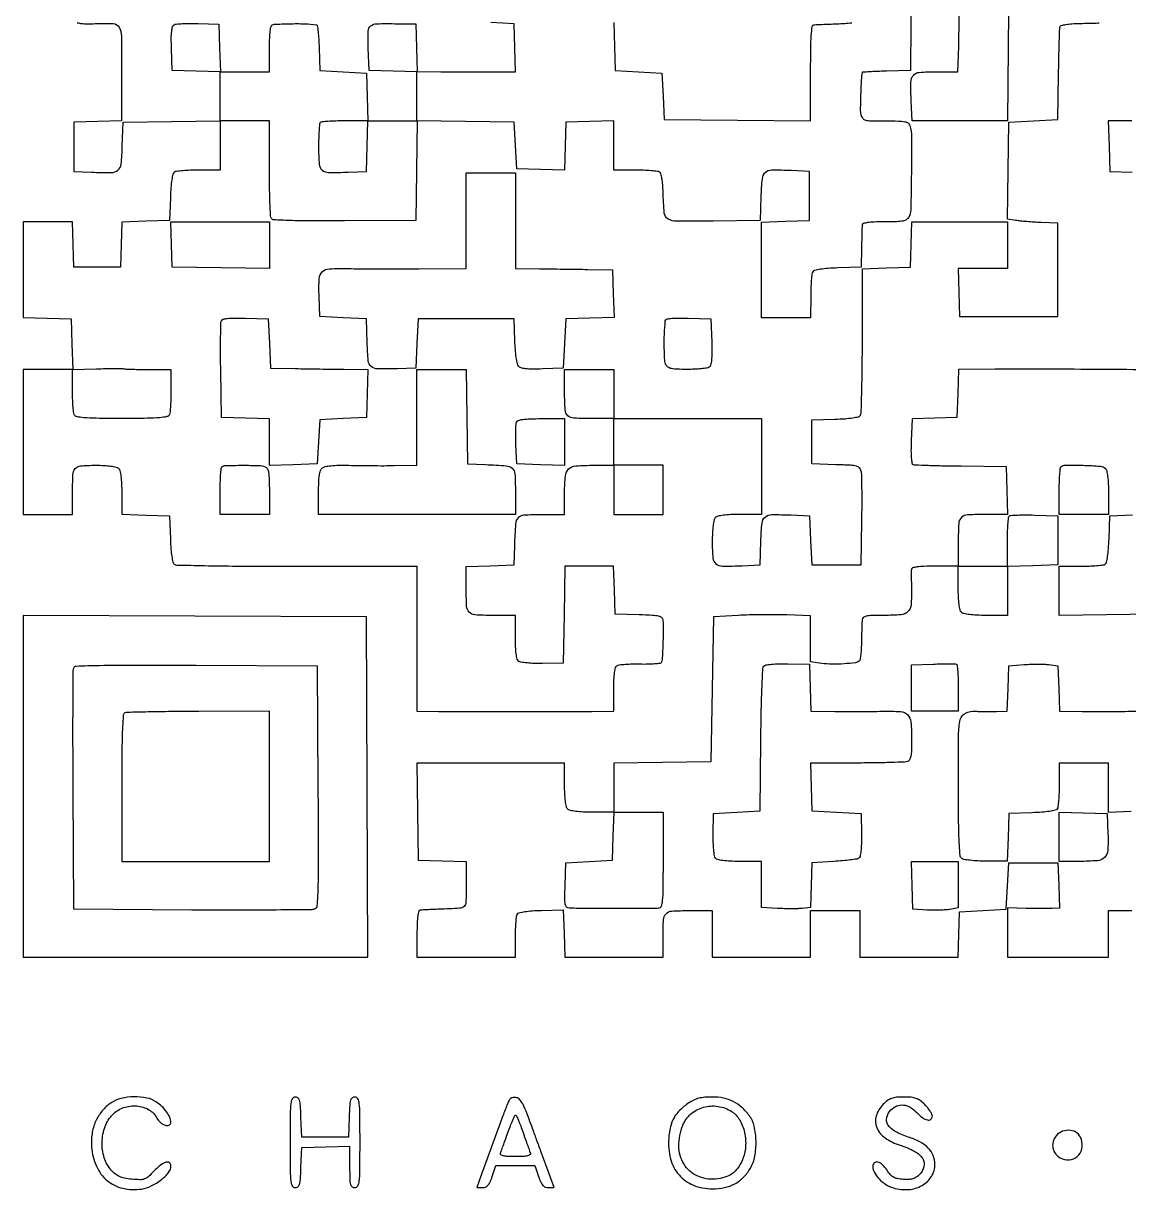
# Model space of a CAD drawing. Extents: x 156 to 936, y 100 to 969.
# Drawn here: x 156 to 582.8, y 100.2 to 550.7 of the extents above; entities that cross this region are included whole.
import ezdxf

# ---------------------------------------------------------------- set-up
doc = ezdxf.new("R2010")
doc.units = 0

msp = doc.modelspace()

# ---------------------------------------------------------------- linework, layer by layer
for points in [[(536.5, 569.5), (536.234427, 541.25), (535.968853, 513), (517.563431, 513), (499.158008, 513), (498.829004, 520.578234, -0.01367), (498.710091, 527.987024, -0.173235), (499.662791, 530.562092, -0.201558), (501.968797, 531.749726, -0.019453), (508.399156, 532), (516.86276, 532), (517.18138, 541.75, 0.005984), (517.284947, 546.75285, 0.001947), (517.320684, 554.14375, 0.001941)], [(498.736243, 559.066851, -0.00349), (498.700404, 550.471635), (498.5, 532.5), (489.25, 532.212474, 0.002136), (485.700057, 532.086949, 0.003531), (482.703995, 531.946995, 0.000517), (480.059418, 531.801994, 0.33881), (479.955089, 531.712474, 0.037196), (479.55453, 528.739935, 0.006773), (479.298545, 523.184219, 0.00527), (479.175206, 517.568287, 0.06442), (479.426039, 515.43866, 0.10275), (480.09849, 514.049016, 0.167722), (481.180405, 513.335564, 0.058182), (483.28138, 513.051492, 0.00454), (488.951664, 513, -0.005863), (493.926712, 512.941662, -0.040285), (496.358303, 512.687917, -0.098745), (497.669636, 512.162092, -0.185501), (498.328746, 511.25, -0.063685), (498.922698, 506.767121, -0.003716), (498.882594, 492.949099, -0.002337), (498.667623, 478.626445, -0.118478), (497.963779, 475.93232, -0.125332), (497.033546, 474.915101, -0.095283), (495.631359, 474.337612, -0.043471), (493.239566, 474.064249, -0.006728), (488.464816, 474, 0.008033), (484.489387, 473.93613, 0.02818), (481.939559, 473.709945, 0.042871), (480.360383, 473.339343, 0.301088), (479.893773, 472.75, 0.013096), (479.845531, 471.927537, 0.000959), (479.776516, 469.664062, 0.001337), (479.706589, 466.96373, 0.001012), (479.643773, 464), (479.5, 456.5), (470.532999, 456.207902, 0.009786), (466.707636, 456.008289, 0.020298), (463.737125, 455.673305, 0.020215), (461.552989, 455.24575, 0.195149), (460.798312, 454.707902, 0.112618), (460.495093, 453.855762, 0.008743), (460.251635, 451.431384, 0.011595), (460.077158, 448.498009, 0.008591), (460.015313, 445.25), (460, 437), (450.525, 437), (441.05, 437), (441.05, 455.462805), (441.05, 473.92561), (450.275, 474.212805), (459.5, 474.5), (459.5, 484), (459.5, 493.5), (452.520917, 493.800912, 0.012739), (444.942653, 493.934395, 0.177046), (442.421808, 492.990355, 0.194277), (441.223546, 490.678762, 0.015844), (440.787398, 483.740334), (440.5, 474.5), (422.34731, 474.294218, -0.003729), (408.141541, 474.239135, -0.131142), (404.966161, 475.098754, -0.24393), (403.501182, 477.398934, -0.016178), (403.046305, 485.4782, 0.013875), (402.898142, 488.344874, 0.023562), (402.595188, 490.726943, 0.023466), (402.189668, 492.535794, 0.186361), (401.689782, 493.212887, 0.113098), (400.847717, 493.511803, 0.008572), (398.426061, 493.751654, 0.011463), (395.496713, 493.923668, 0.008468), (392.25, 493.984687), (384, 494), (384, 503.537526), (384, 513.075052), (374.75, 512.787526), (365.5, 512.5), (365.211984, 503.212977), (364.923969, 493.925954), (355.711984, 494.212977), (346.5, 494.5), (346, 503.5), (345.5, 512.5), (326.75, 512.772065), (308, 513.044131), (308, 522.58067), (308, 532.117209), (317.25, 531.994633, 0.001628), (321.497702, 531.952181, 0.000915), (326.657898, 531.926856, 0.000913), (331.86914, 531.920326, 0.001491), (336.287526, 531.936029), (346.075052, 532), (345.787526, 541.25), (345.5, 550.5), (336.5, 551)], [(176.850904, 550.940848, 0.040067), (178.447764, 550.618041, 0.029973), (180.710273, 550.483391, 0.012372), (183.779196, 550.560827, -0.024071), (190.711596, 550.573564, -0.264636), (192.97508, 549.142759, -0.119238), (193.843002, 545.776328, -0.003741), (193.95, 531.477742), (193.95, 513.07439), (184.725, 512.787195), (175.5, 512.5), (175.5, 503), (175.5, 493.5), (182.400991, 493.179488, 0.013191), (189.980726, 493.027641, 0.17684), (192.545599, 493.98257, 0.194254), (193.768522, 496.328176, 0.016445), (194.212602, 503.259666), (194.5, 512.5), (213.25, 512.772065), (232, 513.044131), (232, 503.522065), (232, 494), (223.75, 493.984687, 0.008591), (220.501991, 493.922842, 0.011595), (217.568616, 493.748365, 0.008743), (215.144238, 493.504907, 0.112618), (214.292098, 493.201688, 0.195149), (213.75425, 492.447011, 0.020215), (213.326695, 490.262875, 0.020298), (212.991711, 487.292364, 0.009786), (212.792098, 483.467001), (212.5, 474.5), (203.288393, 474.212982), (194.076786, 473.925964), (193.788393, 465.212982), (193.5, 456.5), (184.5, 456.5), (175.5, 456.5), (175.211067, 465.25), (174.922134, 474), (165.461067, 474), (156, 474), (156, 455.537526), (156, 437.075052), (165.25, 436.787526), (174.5, 436.5), (174.786212, 426.75), (175.072424, 417), (165.536212, 417), (156, 417), (156, 389), (156, 361), (165.5, 361), (175, 361), (175, 368.918213, -0.01065), (175.157481, 376.310519, -0.159949), (176.052708, 378.690254, -0.206765), (178.102218, 379.772902, -0.019554), (183.906989, 380, -0.012415), (187.136184, 379.91981, -0.021121), (189.825282, 379.672007, -0.021703), (191.888147, 379.301898, -0.142062), (192.8, 378.8, -0.144682), (193.310039, 377.861987, -0.021131), (193.677383, 375.701269, -0.02038), (193.921656, 372.847487, -0.011159), (194, 369.337526), (194, 361.075052), (203.25, 360.787526), (212.5, 360.5), (212.792098, 351.532999, 0.009815), (212.991728, 347.711606, 0.020219), (213.327056, 344.736971, 0.020082), (213.754924, 342.545857, 0.193391), (214.292098, 341.785523, 0.138594), (215.323489, 341.468482, 0.000725), (226.013929, 341.240319, 0.003136), (238.229465, 341.073964, 0.001975), (252.5, 341.025494, -0.000069), (267.344423, 341.03164, -0.000083), (281.348438, 341.033187, -0.000071), (293.160234, 341.03086, -0.000536), (298.75, 341.02297), (308, 341), (308, 313), (308, 285), (316.5, 284.943878, 0.000943), (321.106511, 284.922148, 0.000232), (328.671875, 284.904241, 0.000238), (337.336719, 284.891877, 0.000238), (346, 284.887755, 0.000238), (354.663281, 284.891877, 0.000238), (363.328125, 284.904241, 0.000232), (370.893489, 284.922148, 0.000943), (375.5, 284.943878), (384, 285), (384, 293.440983, -0.009546), (384.072246, 297.224767, -0.024009), (384.309585, 299.971591, -0.028909), (384.681678, 301.885693, -0.194244), (385.243369, 302.65041, -0.112077), (386.101484, 302.944673, -0.009978), (388.390791, 303.144742, -0.012622), (391.162509, 303.261145, -0.009512), (394.211992, 303.25415, 0.010549), (397.210874, 303.253488, 0.015829), (399.824363, 303.390904, 0.010694), (401.949667, 303.616118, 0.226314), (402.469706, 303.950983, 0.126692), (402.808352, 305.039819, 0.002815), (403.051372, 310.57693, 0.007111), (403.182733, 316.047354, 0.015821), (403.091694, 320.212474, 0.225748), (402.602208, 321.11372, 0.104954), (401.357933, 321.669458, 0.039499), (398.898046, 321.995946, 0.005481), (393.75, 322.212474), (384.5, 322.5), (384.212474, 331.75), (383.924948, 341), (374.484539, 341), (365.044131, 341), (364.772065, 322.25), (364.5, 303.5), (356.5, 303.411165, -0.01128), (353.344818, 303.447307, -0.015008), (350.482813, 303.630801, -0.012255), (348.134062, 303.910552, -0.128833), (347.25, 304.283609, -0.169847), (346.69252, 305.136833, -0.027309), (346.315988, 307.119654, -0.023247), (346.074601, 309.900953, -0.010022), (346, 313.622445), (346, 322), (337.106989, 322, -0.014732), (330.350994, 322.199102, -0.19511), (328.143776, 323.249844, -0.175559), (327.171283, 325.592092, -0.011491), (327, 333.044262), (327, 340.924948), (336.25, 341.212474), (345.5, 341.5), (345.75303, 349, -0.008402), (346.176069, 357.365335, -0.161469), (347.147153, 359.744619, -0.203902), (349.278201, 360.802642, -0.014636), (356.019052, 361), (365, 361), (365, 369.464816, -0.022302), (365.290042, 375.964128, -0.186391), (366.567014, 378.5562, -0.169875), (369.319431, 379.745815, -0.017857), (376.434259, 380), (384, 380), (384, 370.5), (384, 361), (393.5, 361), (403, 361), (403, 370.5), (403, 380), (393.5, 380), (384, 380), (384, 389), (384, 398), (412.5, 398), (441, 398), (441, 379.5), (441, 361), (432.7, 361, 0.011084), (429.171507, 360.92177, 0.020332), (426.306878, 360.677711, 0.021091), (424.139671, 360.310542, 0.144849), (423.2, 359.8, 0.144765), (422.689713, 358.86117, 0.021112), (422.322455, 356.697258, 0.020356), (422.078287, 353.838136, 0.011122), (422, 350.319052, 0.019851), (422.245842, 344.129415, 0.208391), (423.41302, 341.942745, 0.16774), (425.947407, 341.054179, 0.01198), (433.520917, 341.199088), (440.5, 341.5), (440.787398, 350.740334, -0.015844), (441.223546, 357.678762, -0.194277), (442.421808, 359.990355, -0.177046), (444.942653, 360.934395, -0.012739), (452.520917, 360.800912), (459.5, 360.5), (460, 351), (460.5, 341.5), (470, 341.5), (479.5, 341.5), (479.785177, 358.5, 0.003173), (479.854759, 365.173302, 0.004399), (479.826535, 371.156202, 0.002775), (479.730766, 376.178779, 0.054259), (479.525511, 377.712602, 0.131445), (478.849311, 378.942088, 0.140013), (477.664342, 379.633766, 0.049913), (475.361511, 379.982732, 0.004889), (469.740334, 380.212602), (460.5, 380.5), (460.5, 389), (460.5, 397.5), (469.467001, 397.792098, 0.009786), (473.292364, 397.991711, 0.020298), (476.262875, 398.326695, 0.020215), (478.447011, 398.75425, 0.195149), (479.201688, 399.292098, 0.134359), (479.512821, 400.301357, 0.001212), (479.748365, 408.285718, 0.004042), (479.923364, 417.503067, 0.002587), (479.984687, 428.212474), (480, 455.924948), (489.25, 456.212474), (498.5, 456.5), (498.788933, 465.25), (499.077866, 474), (517.538933, 474), (536, 474), (536, 465), (536, 456), (526.462474, 456), (516.924948, 456), (517.212474, 446.75), (517.5, 437.5), (536.5, 437.5), (555.5, 437.5), (555.5, 455.5), (555.5, 473.5), (549, 473.745913, -0.005767), (546.271479, 473.880673, -0.005186), (543.448259, 474.082182, -0.005203), (540.91973, 474.315548, -0.016288), (539.228116, 474.545332), (535.956233, 475.098837), (536.228116, 493.799418), (536.5, 512.5), (546, 513), (555.5, 513.5), (555.74476, 530.98428, -0.001731), (555.863056, 537.758699, -0.002649), (556.017065, 543.63092, -0.000915), (556.186081, 548.697146, -0.071757), (556.328052, 549.48428, -0.262), (556.776707, 549.891154, -0.016375), (558.598924, 550.244199, -0.020782), (560.908204, 550.515788, -0.013642), (563.583293, 550.644909, 0.000756), (566.396354, 550.708097, 0.000824), (569.129155, 550.778121, 0.000771), (571.468599, 550.845535, 0.004081)], [(384, 551), (384.5, 532.5), (393.5, 532), (402.5, 531.5), (403, 522.5), (403.5, 513.5), (431.75, 513.234427), (460, 512.968853), (460, 531.484427, -0.003039), (460.055905, 540.680929, -0.013709), (460.268438, 546.04859, -0.014628), (460.600426, 549.487291, -0.351792), (461.25, 550.115594, -0.011344), (462.075925, 550.173111, -0.000803), (464.384798, 550.277627, -0.001133), (467.13887, 550.391615, -0.000854), (470.166335, 550.50487, 0.007614), (473.181771, 550.658521, 0.010317), (475.899011, 550.894893, 0.007555)], [(592.163156, 416.867776, 0.00008), (571.977106, 417.005164, 0.00133), (551.561096, 417.086546, 0.001358), (531.287526, 417.058364), (517.075052, 417), (516.787526, 407.75), (516.5, 398.5), (507.8224, 398.212123), (499.144799, 397.924246), (498.8224, 389.332244, 0.009107), (498.751469, 385.655995, 0.020859), (498.864013, 382.887885, 0.020316), (499.11096, 380.889887, 0.266794), (499.565056, 380.334102, 0.081709), (500.39179, 380.165435, 0.001173), (505.438766, 379.984409, 0.003205), (511.306113, 379.825379, 0.002104), (518.065056, 379.713981), (535.5, 379.5), (535.787526, 370.25), (536.075052, 361), (528.119313, 361, 0.011676), (520.578687, 360.823888, 0.180709), (518.23551, 359.821417, 0.191194), (517.190859, 357.550484, 0.01333), (517, 350.393011), (517, 341), (508, 341, 0.007411), (503.748184, 340.936973, 0.026685), (501.046677, 340.712223, 0.039961), (499.371808, 340.344295, 0.305759), (498.890032, 339.75, 0.021386), (498.854352, 338.957349, 0.002081), (498.858084, 337.037004, 0.002635), (498.884137, 334.746891, 0.002082), (498.935698, 332.269587, -0.024858), (498.783962, 326.135349, -0.182142), (497.568505, 323.518124, -0.173507), (494.893929, 322.284701, -0.022131), (488.464816, 322, 0.005763), (483.678699, 321.944835, 0.044524), (481.455376, 321.694687, 0.123786), (480.344373, 321.161642, 0.204543), (479.877143, 320.25, 0.008838), (479.822244, 319.203559, 0.001261), (479.753027, 317.055868, 0.001434), (479.684826, 314.514369, 0.001223), (479.627143, 311.833805, -0.009236), (479.529377, 309.230824, -0.013198), (479.339132, 306.92745, -0.009086), (479.09755, 305.035051, -0.161355), (478.825222, 304.49236, -0.166175), (477.298973, 303.743, -0.014251), (472.905703, 303.308565, -0.019914), (468.203714, 303.166316, -0.034832), (464.32161, 303.47448), (460, 304.122546), (460, 312.992653), (460, 321.86276), (450.75, 322.18138, 0.007), (446.521873, 322.267784, 0.004027), (441.426563, 322.25953, 0.004022), (436.307538, 322.168824, 0.006705), (432, 322), (422.5, 321.5), (422, 293.5), (421.5, 265.5), (402.75, 265.227935), (384, 264.955869), (384, 255.477935), (384, 246), (375.7, 246, -0.011084), (372.171507, 246.07823, -0.020332), (369.306878, 246.322289, -0.021091), (367.139671, 246.689458, -0.144849), (366.2, 247.2, -0.144849), (365.689458, 248.139671, -0.021091), (365.322289, 250.306878, -0.020332), (365.07823, 253.171507, -0.011084), (365, 256.7), (365, 265), (336.477935, 265), (307.955869, 265), (308.227935, 246.25), (308.5, 227.5), (317.75, 227.212474), (327, 226.924948), (327, 217.962474, -0.007435), (326.899244, 211.186902, -0.204846), (326.167663, 209.60776, -0.170214), (324.477312, 208.901729, -0.004805), (316.5, 208.511733, 0.00136), (314.110966, 208.411432, 0.001703), (311.895312, 208.304809, 0.001368), (310.036514, 208.203912, 0.013266), (309.25, 208.13809, 0.300613), (308.65637, 207.644076, 0.039207), (308.288558, 205.95426, 0.026528), (308.063365, 203.244119, 0.007465), (308, 199), (308, 190), (327, 190), (346, 190), (346.015313, 197.75, -0.008935), (346.075936, 200.804423, -0.011961), (346.24662, 203.570143, -0.009215), (346.485033, 205.854575, -0.111465), (346.781237, 206.680274, -0.195967), (347.504956, 207.194025, -0.019784), (349.621926, 207.60277, -0.020505), (352.456314, 207.916293, -0.010619), (356.015924, 208.087018), (364.5, 208.313487), (364.787526, 199.156743), (365.075052, 190), (384.037526, 190), (403, 190), (403, 197.418213, -0.01257), (403.178205, 204.50542, -0.179949), (404.159562, 206.785965, -0.190034), (406.370658, 207.807402, -0.014293), (413.106989, 208), (422, 208), (422, 199), (422, 190), (441, 190), (460, 190), (460, 199), (460, 208), (469.5, 208), (479, 208), (479, 199), (479, 190), (497.961067, 190), (516.922134, 190), (517.211067, 198.75), (517.5, 207.5), (526.5, 208), (535.5, 208.5), (536, 217.5), (536.5, 226.5), (546, 226.5), (555.5, 226.5), (555.788933, 217.75), (556.077866, 209), (553.288933, 208.844005, -0.011673), (551.759812, 208.794244, -0.002714), (549.189562, 208.784587, -0.002799), (546.230203, 208.806102, -0.00274), (543.25, 208.860787), (536, 209.033563), (536, 199.516782), (536, 190), (555.5, 190), (575, 190), (575, 199), (575, 208), (584, 208)], [(593.062839, 398.878666, 0.000116), (592.908016, 416.114117, 0.196518)], [(592.5, 322.5), (574.25, 322.251671), (556, 322.003343), (556, 331.501671), (556, 341), (564.25, 341.015313, 0.008591), (567.498009, 341.077158, 0.011595), (570.431384, 341.251635, 0.008743), (572.855762, 341.495093, 0.112618), (573.707902, 341.798312, 0.195149), (574.24575, 342.552989, 0.020215), (574.673305, 344.737125, 0.020298), (575.008289, 347.707636, 0.009786), (575.207902, 351.532999), (575.5, 360.5), (584.25, 360.788933)], [(583.75, 246.211067), (575, 245.922134), (575, 255.461067), (575, 265), (565.5, 265), (556, 265), (555.984687, 256.75, -0.008591), (555.922842, 253.501991, -0.011595), (555.748365, 250.568616, -0.008743), (555.504907, 248.144238, -0.112618), (555.201688, 247.292098, -0.195149), (554.447011, 246.75425, -0.020215), (552.262875, 246.326695, -0.020298), (549.292364, 245.991711, -0.009786), (545.467001, 245.792098), (536.5, 245.5), (536.213055, 236.293865), (535.926109, 227.08773), (527.740991, 227.105717, -0.01149), (524.516553, 227.186914, -0.015377), (521.599829, 227.417544, -0.012524), (519.211511, 227.741226, -0.134037), (518.328904, 228.141997, -0.203711), (517.693221, 229.374592, -0.00709), (517.362729, 234.871762, -0.008766), (517.134691, 242.91734, -0.002236), (517.052121, 255.958658, -0.002509), (517.115253, 275.947928, -0.054291), (517.79866, 281.779865, -0.232048), (519.771254, 284.213452, -0.12062), (523.699036, 284.983256, 0.005923), (525.457357, 284.922221, 0.003212), (527.620468, 284.886683, 0.003199), (529.822526, 284.878746, 0.005053), (531.711067, 284.903108), (535.922134, 285), (536.211067, 293.75), (536.5, 302.5), (542.5, 303, -0.0113), (545.053739, 303.154797, -0.009486), (547.765625, 303.20625, -0.009602), (550.245247, 303.158625, -0.025878), (552, 303), (555.5, 302.5), (555.788933, 293.75), (556.077866, 285), (564.788933, 284.877856, 0.005162), (573.119107, 284.847057, 0.003579), (582.536042, 284.976865, 0.000556), (592.107371, 285.18798, 0.185032)]]:
    msp.add_lwpolyline(points, format="xyb")
for points in [[(231.787526, 541.190543), (232.075052, 532), (241.537526, 532), (251, 532), (251.015313, 540.25, -0.008238), (251.074795, 543.494301, -0.011215), (251.242219, 546.416148, -0.008252), (251.47536, 548.83288, -0.113999), (251.766257, 549.656036, -0.242865), (252.869299, 550.298747, -0.006318), (258.747106, 550.524801, -0.01391), (264.659677, 550.51289, -0.029642), (269.211067, 550.106281, -0.333064), (269.504425, 549.809389, -0.005989), (269.798132, 547.460907, -0.01229), (270.049067, 544.612186, -0.007568), (270.211067, 541.25), (270.5, 532.5), (279.5, 532), (288.5, 531.5), (288.787526, 522.25), (289.075052, 513), (298.559119, 513), (308.043186, 513), (307.771593, 493.75), (307.5, 474.5), (280, 474.359051, -0.002265), (267.070776, 474.351343, -0.007868), (258.714137, 474.515722, -0.004826), (252.753427, 474.784463, -0.24048), (251.765313, 475.359051, -0.131763), (251.469425, 476.282514, -0.00235), (251.241942, 481.525784, -0.005703), (251.07436, 487.673302, -0.003752), (251.015313, 494.75), (251, 513), (241.5, 513), (232, 513), (232, 522.462474), (232, 531.924948), (222.75, 532.212474), (213.5, 532.5), (213.206902, 540.914347, -0.008604), (213.137133, 544.875618, -0.026538), (213.278081, 547.549716, -0.037283), (213.601747, 549.325824, -0.192951), (214.183063, 550.113139, -0.114809), (215.062597, 550.409454, -0.009945), (217.436479, 550.591293, -0.012679), (220.310397, 550.681005, -0.009506), (223.476161, 550.639335), (231.5, 550.381086)], [(307.788029, 541.181566), (308.076058, 531.923942), (298.788029, 532.211971), (289.5, 532.5), (289.212154, 541.17549, -0.014509), (289.185103, 547.690531, -0.216612), (290.154072, 549.688816, -0.170145), (292.411435, 550.527191, -0.008326), (300.5, 550.542508), (307.5, 550.43919)], [(270.666667, 512.333333, 0.174651), (270.400823, 511.768035, 0.005892), (270.195833, 509.273305, 0.010497), (270.048334, 506.278272, 0.007054), (270, 502.852385, 0.017196), (270.227681, 496.234048, 0.203824), (271.36783, 493.994587, 0.17452), (273.862632, 493.07774, 0.011994), (281.5, 493.210375), (288.5, 493.5), (288.786212, 503.25), (289.072424, 513), (280.202879, 513, 0.00701), (276.755805, 512.951668, 0.010439), (273.742929, 512.804167, 0.005832), (271.232528, 512.599218, 0.174818)], [(346, 474.5), (346, 456), (355.25, 455.893608, -0.000291), (359.478046, 455.842519, -0.000167), (364.573437, 455.776284, -0.000167), (369.69257, 455.70632, -0.000279), (374, 455.643608), (383.5, 455.5), (383.787023, 446.288016), (384.074046, 437.076031), (374.787023, 436.788016), (365.5, 436.5), (365, 427), (364.5, 417.5), (356.42263, 417.189531, -0.009144), (352.524943, 417.111062, -0.028854), (349.916587, 417.256894, -0.04328), (348.170752, 417.610883, -0.148966), (347.216306, 418.239367, -0.124816), (346.758844, 419.200144, -0.013006), (346.332715, 421.682318, -0.015501), (345.988609, 424.714301, -0.011818), (345.793676, 428.049836), (345.5, 436.5), (327, 436.5), (308.5, 436.5), (308, 427), (307.5, 417.5), (300.5, 417.280469, -0.01107), (292.771598, 417.209268, -0.174935), (290.347478, 418.119753, -0.196443), (289.204885, 420.329588, -0.01454), (288.787398, 427.259666), (288.5, 436.5), (279.5, 437), (270.5, 437.5), (270.206229, 445.344796, -0.020896), (270.235747, 452.122142, -0.194263), (271.431674, 454.730576, -0.179666), (274.155544, 455.887427, -0.017424), (281.448425, 455.969406, 0.003867), (286.13977, 455.894943, 0.001196), (293.202037, 455.854364, 0.001196), (301.099038, 455.846776, 0.001315), (308.75, 455.877856), (327, 456), (327, 474.5), (327, 493), (336.5, 493), (346, 493)], [(251, 427), (251.5, 417.5), (261, 417.329024, 0.000734), (265.310027, 417.257785, 0.000438), (270.437586, 417.185059, 0.000439), (275.54497, 417.121578, 0.000761), (279.787526, 417.079024), (289.075052, 417), (288.787526, 407.75), (288.5, 398.5), (279.5, 398), (270.5, 397.5), (270, 389), (269.5, 380.5), (260.25, 380.212474), (251, 379.924948), (251, 388.924948), (251, 397.924948), (241.75, 398.212474), (232.5, 398.5), (232.226045, 416.466382, -0.002738), (232.157838, 423.447139, -0.004101), (232.181672, 429.543708, -0.001757), (232.263004, 434.747927, -0.087035), (232.459691, 435.755553, -0.230713), (233.132554, 436.383519, -0.046636), (234.779627, 436.724608, -0.028631), (237.436466, 436.867546, -0.007369), (241.733647, 436.789171), (250.5, 436.5)], [(421.791346, 427.58457, -0.007874), (421.863419, 423.325344, -0.025891), (421.721257, 420.518036, -0.03736), (421.391596, 418.675579, -0.190691), (420.791346, 417.849883, -0.106036), (419.920296, 417.527909, -0.011245), (417.759981, 417.266784, -0.01348), (415.142518, 417.081049, -0.01044), (412.285184, 417.015313, -0.009279), (408.470311, 417.078019, -0.043705), (406.298006, 417.345134, -0.083734), (404.968111, 417.871358, -0.134798), (404.134755, 418.75, -0.110222), (403.644876, 420.510381, -0.009213), (403.485762, 425.268023, -0.012854), (403.543104, 430.626928, -0.014292), (403.879043, 435.788933, -0.297794), (404.366635, 436.401316, -0.051858), (405.882261, 436.733684, -0.029391), (408.451304, 436.871231, -0.006933), (412.75, 436.788933), (421.5, 436.5)], [(204.581787, 417), (213, 417), (213, 409.081787, -0.006883), (212.956705, 405.936708, -0.008746), (212.826033, 403.036198, -0.007109), (212.640185, 400.618819, -0.068975), (212.40777, 399.620249, -0.250827), (211.434103, 398.778475, -0.034443), (208.69114, 398.356891, -0.018268), (203.859217, 398.129078, -0.002645), (194, 398.076923, -0.002645), (184.140783, 398.129078, -0.018268), (179.30886, 398.356891, -0.034443), (176.565897, 398.778475, -0.250827), (175.59223, 399.620249, -0.068872), (175.359842, 400.61778, -0.007149), (175.173967, 403.025175, -0.008776), (175.043297, 405.913559, -0.006915), (175, 409.044262), (175, 416.924948), (184.25, 417.245847, -0.003295), (187.890207, 417.348119, -0.004488), (191.174025, 417.389241, -0.003001), (193.926618, 417.382479, -0.05034), (194.831787, 417.283373, 0.04224), (195.721129, 417.171424, 0.002933), (198.245212, 417.083241, 0.004153), (201.260343, 417.020667, 0.003111)], [(327.227441, 398.75), (327.5, 380.5), (334.5, 380.245668, -0.009074), (342.47539, 379.810854, -0.165509), (344.785755, 378.832254, -0.199016), (345.810651, 376.706186, -0.014075), (346, 369.980948), (346, 361), (308, 361), (270, 361), (270, 369.377555, -0.009118), (270.074186, 373.44514, -0.028987), (270.330524, 376.151611, -0.043883), (270.773344, 377.96035, -0.13844), (271.47458, 378.978903, -0.125079), (272.589189, 379.508902, -0.024523), (274.802749, 379.834299, -0.020936), (277.814653, 380.000288, -0.00977), (281.72458, 379.975462, 0.003165), (285.717686, 379.89735, 0.001862), (290.492533, 379.851957, 0.001862), (295.264977, 379.842131, 0.00318), (299.25, 379.874114), (308, 380), (308, 398.5), (308, 417), (317.477441, 417), (326.954883, 417)], [(384, 407.5), (384, 398), (376.081787, 398, -0.01141), (368.599988, 398.170753, -0.175208), (366.252746, 399.14255, -0.195511), (365.199638, 401.349521, -0.014768), (365, 408.106989), (365, 417), (374.5, 417), (384, 417)], [(365, 388.962474), (365, 379.924948), (355.75, 380.212474), (346.5, 380.5), (346.203033, 387.906415, -0.007079), (346.126964, 390.841003, -0.009185), (346.144753, 393.531874, -0.007235), (346.23321, 395.773024, -0.078282), (346.421649, 396.656415, -0.228018), (347.10667, 397.302323, -0.041983), (348.847946, 397.698536, -0.027394), (351.610611, 397.934044, -0.007567), (355.968615, 398), (365, 398)], [(249.418213, 379.393011, -0.192406), (250.217093, 378.653872, -0.06988), (250.688469, 377.154102, -0.034532), (250.937024, 374.571713, -0.00673), (251, 369.893011), (251, 361), (241.5, 361), (232, 361), (232, 369.833333, -0.007039), (232.048334, 373.266524, -0.010477), (232.195833, 376.267708, -0.005871), (232.400808, 378.76784, -0.174709), (232.666667, 379.333333, -0.192867), (233.981803, 379.896108, -0.004931), (240.550861, 379.984299, -0.008182), (246.871554, 379.903379, -0.084511)], [(573.8, 378.8, -0.144849), (574.310542, 377.860329, -0.021091), (574.677711, 375.693122, -0.020332), (574.92177, 372.828493, -0.011084), (575, 369.3), (575, 361), (565.5, 361), (556, 361), (556, 369.833333, -0.007039), (556.048334, 373.266524, -0.010477), (556.195833, 376.267708, -0.005871), (556.400808, 378.76784, -0.174709), (556.666667, 379.333333, -0.197627), (558.45253, 380.078242, -0.009016), (565.204595, 379.989878, -0.00945), (571.92503, 379.653458, -0.181061)], [(555.5, 351), (555.5, 341.5), (545.75, 341.213788), (536, 340.927576), (536, 331.463788), (536, 322), (527.7, 322, -0.011084), (524.171507, 322.07823, -0.020332), (521.306878, 322.322289, -0.021091), (519.139671, 322.689458, -0.144849), (518.2, 323.2, -0.144849), (517.689458, 324.139671, -0.021091), (517.322289, 326.306878, -0.020332), (517.07823, 329.171507, -0.011084), (517, 332.7), (517, 341), (526.5, 341), (536, 341), (536, 350.333333, -0.00701), (536.050859, 353.960654, -0.010439), (536.206073, 357.131073, -0.005832), (536.421738, 359.772743, -0.174818), (536.701526, 360.368192, -0.181254), (537.294584, 360.637876, -0.006365), (539.854968, 360.779968, -0.011094), (542.933373, 360.843152, -0.007452), (546.451526, 360.784859), (555.5, 360.5)], [(269.759817, 255.860756, -0.000764), (269.87272, 227.927169, -0.00799), (269.718396, 216.469094, -0.011301), (269.378632, 209.947145, -0.290193), (268.367296, 208.58745, -0.089452), (267.032792, 208.333595, -0.000479), (253.803136, 208.219928, -0.002086), (238.709184, 208.167691, -0.00132), (221.107479, 208.226694), (175.5, 208.5), (175.239372, 254.5, -0.000997), (175.174287, 272.225103, -0.001596), (175.197198, 287.357597, -0.000282), (175.267665, 300.72814, -0.090314), (175.461789, 301.759906, -0.301449), (176.45055, 302.464468, -0.003096), (185.402033, 302.70934, -0.005599), (198.68089, 302.841585, -0.001079), (222.722417, 302.759906), (269.5, 302.5)], [(459.787526, 294.066768), (460.075052, 285), (469.287526, 284.906082, 0.002281), (473.478571, 284.882476, 0.001343), (478.488258, 284.890566, 0.001343), (483.494142, 284.92554, 0.002296), (487.672502, 284.985146, -0.019756), (494.730749, 284.839368, -0.183151), (497.466604, 283.609579, -0.179561), (498.728839, 280.862623, -0.01885), (499, 273.67273, -0.008811), (498.932455, 269.840123, -0.039623), (498.676637, 267.614674, -0.076411), (498.199137, 266.290876, -0.178274), (497.418213, 265.606989, -0.081739), (496.239742, 265.364059, -0.00228), (491.026577, 265.178303, -0.004617), (484.875559, 265.044038, -0.003148), (477.880687, 265), (459.924948, 265), (460.212474, 255.75), (460.5, 246.5), (469.98614, 246), (479.47228, 245.5), (479.597788, 237.223511, -0.010402), (479.578109, 233.734177, -0.020676), (479.390879, 230.976466, -0.020072), (479.082168, 228.923788, -0.203859), (478.611648, 228.223511, -0.106063), (477.80893, 227.916191, -0.006921), (475.329672, 227.565656, -0.009812), (472.336908, 227.244233, -0.007153), (469, 227), (460.5, 226.5), (460.212599, 217.85504), (459.925198, 209.210079), (456.712599, 208.85504, -0.020461), (455.059423, 208.740537, -0.00663), (452.607763, 208.703822, -0.006598), (449.878462, 208.735159, -0.00737), (447.25, 208.838821), (441, 209.177642), (441, 218.088821), (441, 227), (432.622445, 227, -0.010073), (428.906161, 227.074879, -0.023112), (426.117841, 227.316697, -0.02704), (424.123965, 227.693531, -0.167165), (423.259849, 228.25, -0.131405), (422.878779, 229.136233, -0.012685), (422.597239, 231.482812, -0.015432), (422.416183, 234.344823, -0.011598), (422.387404, 237.5), (422.5, 245.5), (431.5, 246), (440.5, 246.5), (440.766376, 273.917269, -0.003023), (440.933255, 284.504758, -0.004748), (441.218016, 293.598768, -0.001422), (441.561577, 301.465586, -0.162765), (441.929812, 302.417269, -0.179902), (442.701543, 302.862122, -0.017453), (444.877477, 303.151053, -0.019053), (447.71371, 303.31861, -0.010721), (451.163435, 303.316768), (459.5, 303.133536)], [(517, 293.940983), (517, 285), (508, 285), (499, 285), (499, 293.959558), (499, 302.919115), (507.25, 303.209558, -0.003781), (510.46554, 303.298422, -0.005533), (513.296875, 303.323909, -0.002827), (515.691447, 303.305428, -0.094645), (516.25, 303.190983, -0.275007), (516.549995, 302.790758, -0.006393), (516.779688, 300.346326, -0.012377), (516.94584, 297.390443, -0.00785)], [(195.25, 284.337719, 0.286605), (194.579791, 283.416621, 0.006896), (194.265434, 277.906228, 0.008864), (194.055066, 269.647433, 0.001935), (194, 255.416667), (194, 227), (222.5, 227), (251, 227), (251, 256), (251, 285), (223.75, 284.921053, 0.001717), (213.21496, 284.854351, 0.002675), (204.1375, 284.717133, 0.000767), (196.247198, 284.543529, 0.090243)], [(403, 227.5, -0.00202), (402.95517, 216.405892, -0.021434), (402.724988, 211.891415, -0.060833), (402.232455, 209.639445, -0.302875), (401.25, 208.89911, -0.014367), (398.648579, 208.824025, -0.000244), (384.338329, 208.82925, -0.000347), (370.397847, 208.850821, -0.009419), (366.711067, 208.928551, -0.202502), (365.776745, 209.367862, -0.141751), (365.264211, 210.428741, -0.045464), (365.092639, 212.636309, -0.004927), (365.211067, 217.75), (365.5, 226.5), (374.5, 227), (383.5, 227.5), (383.787526, 236.75), (384.075052, 246), (393.537526, 246), (403, 246)], [(574.796198, 237.520365, -0.024754), (574.7176, 231.179672, -0.188489), (573.484212, 228.521953, -0.172538), (570.711576, 227.277182, -0.02007), (563.80887, 227), (556, 227), (556, 236.537526), (556, 246.075052), (565.25, 245.787526), (574.5, 245.5)], [(517, 218.045313), (517, 209.090626), (513.75, 208.482682, -0.027401), (512.124346, 208.269925, -0.010403), (509.839062, 208.145157, -0.010267), (507.343963, 208.112208, -0.012364), (505, 208.187369), (499.5, 208.5), (499.212474, 217.75), (498.924948, 227), (507.962474, 227), (517, 227)], [(189.897883, 133.741929, 0.07347), (186.429031, 130.617455, 0.068551), (183.914474, 126.552848, 0.065869), (182.520685, 121.805725, 0.059323), (182.338636, 116.683358, 0.083319), (184.233158, 109.240134, 0.114707), (188.361594, 103.740219, 0.118806), (194.369591, 100.748827, 0.093852), (201.647769, 100.469888, 0.076477), (205.419858, 101.642966, 0.053144), (209.206299, 104.018734, 0.055357), (212.098362, 106.863431, 0.172443), (213, 109.4, 0.237529), (212.394555, 110.602562, 0.238894), (211.070458, 110.828448, 0.095183), (208.962097, 109.704351, 0.033774), (206.443787, 107.37172, -0.019924), (204.250722, 105.224574, -0.097042), (202.767855, 104.332676, -0.093453), (201.031557, 104.049525, -0.017772), (197.82033, 104.243242, -0.022887), (195.065448, 104.635849, -0.057273), (193.128658, 105.23868, -0.066291), (191.549766, 106.203578, -0.040181), (189.961985, 107.716516, -0.108513), (187.24564, 112.538312, -0.081019), (186.420869, 118.602872, -0.08111), (187.565804, 124.608568, -0.109219), (190.53336, 129.260633, -0.113957), (194.734527, 131.885569, -0.10331), (199.819419, 132.527809, -0.109894), (204.487445, 131.088101, -0.144869), (207.556065, 127.891583, 0.094241), (208.950892, 126.113447, 0.106149), (210.847943, 125.06179, 0.191052), (212.324356, 125.184424, 0.292626), (212.964565, 126.25, 0.100369), (212.529078, 128.123336, 0.047083), (211.281866, 130.288688, 0.044254), (209.501624, 132.380424, 0.048639), (207.432574, 134.053655, 0.095632), (203.659785, 135.613906, 0.054862), (198.74001, 136.067004, 0.054485), (193.785117, 135.436151, 0.087985)], [(259, 118.5, 0.00187), (259.041285, 107.461115, 0.025991), (259.277971, 103.484496, 0.097008), (259.853053, 101.656723, 0.274756), (260.957936, 101, 0.164207), (262.008978, 101.354742, 0.160667), (262.64141, 102.276855, 0.055115), (262.981863, 104.231624, 0.006162), (263.207936, 108.75), (263.5, 116.5), (272.75, 116.787526), (282, 117.075052), (282, 109.037526, 0.005313), (282.051287, 104.211383, 0.055714), (282.312208, 102.254691, 0.176373), (282.921542, 101.350583, 0.158458), (284, 101, 0.267644), (285.131287, 101.652291, 0.103099), (285.721429, 103.4375, 0.026629), (285.959338, 107.362042, 0.001825), (286, 118.5, 0.00187), (285.958715, 129.538885, 0.025991), (285.722029, 133.515504, 0.097008), (285.146947, 135.343277, 0.274756), (284.042064, 136, 0.164207), (282.991022, 135.645258, 0.160667), (282.35859, 134.723145, 0.055115), (282.018137, 132.768376, 0.006162), (281.792064, 128.25), (281.5, 120.5), (272.5, 120.5), (263.5, 120.5), (263.207936, 128.25, 0.006162), (262.981863, 132.768376, 0.055115), (262.64141, 134.723145, 0.160667), (262.008978, 135.645258, 0.164207), (260.957936, 136, 0.274756), (259.853053, 135.343277, 0.097008), (259.277971, 133.515504, 0.025991), (259.041285, 129.538885, 0.00187)], [(342.912121, 133.31934, 0.003562), (341.16827, 128.716188, 0.000674), (338.057858, 120.291063, 0.000734), (334.93952, 111.770732, 0.002549), (332.960006, 106.25), (331.107723, 101), (333.334695, 101, 0.099735), (334.491875, 101.233141, 0.114842), (335.402612, 101.892034, 0.074191), (336.195504, 103.135349, 0.021693), (337.030834, 105.25), (338.5, 109.5), (346, 109.5), (353.5, 109.5), (354.969166, 105.25, 0.021534), (355.809743, 103.120087, 0.075555), (356.603021, 101.881847, 0.116843), (357.52073, 101.230052, 0.096532), (358.701207, 101), (360.964081, 101), (357.585787, 110.25, 0.000024), (356.079462, 114.373809, 0.000016), (354.340687, 119.132812, 0.000016), (352.64488, 123.77331, 0.00003), (351.282624, 127.5, 0.009477), (349.69556, 131.598318, 0.04045), (348.509931, 133.936587, 0.07431), (347.407535, 135.249446, 0.1456), (346.18049, 135.81934, 0.077684), (345.094766, 135.809108, 0.122734), (344.244688, 135.440923, 0.098995), (343.546676, 134.64584, 0.038488)], [(412.989831, 133.75, 0.042363), (409.542746, 130.949578, 0.071666), (407.263431, 128.01741, 0.070906), (405.8895, 124.538333, 0.040605), (405.198619, 120.069123, 0.081124), (405.911362, 112.143409, 0.11521), (409.172613, 105.894228, 0.120822), (414.724865, 101.931087, 0.095146), (422.003667, 100.533333, 0.051935), (426.769735, 101.029725, 0.072523), (430.785875, 102.50642, 0.075401), (434.099886, 105.013507, 0.061725), (436.788956, 108.555726, 0.087618), (438.451276, 113.092089, 0.04926), (438.909909, 118.95863, 0.049669), (438.222339, 124.676416, 0.105058), (436.37717, 128.718033, 0.048799), (433.401791, 132.008518, 0.067425), (430.127631, 134.265243, 0.067691), (426.381335, 135.563762, 0.049661), (422, 136, 0.020483), (419.093848, 135.880898, 0.040721), (416.821794, 135.506499, 0.047379), (414.875868, 134.819467, 0.040897)], [(487.923077, 133.076923, 0.123622), (485.292442, 128.682412, 0.174868), (485.531069, 124.169427, 0.142633), (488.771634, 120.18185, 0.075056), (494.554338, 117.351349, -0.043841), (500.192106, 115.014197, -0.129526), (503.267994, 112.215592, -0.209756), (503.768896, 109.139673, -0.134123), (501.945181, 105.945181, -0.056234), (500.733417, 104.979127, -0.071904), (499.429758, 104.401417, -0.059918), (497.83564, 104.154152, -0.026746), (495.708847, 104.195181, -0.029494), (493.442877, 104.495435, -0.081564), (491.938041, 105.05068, -0.087037), (490.745942, 106.034325, -0.036823), (489.513666, 107.71148, 0.061947), (487.779923, 109.838919, 0.128357), (485.920872, 110.873813, 0.259966), (484.593285, 110.52628, 0.204296), (484, 109.134859, 0.127823), (484.607675, 106.796683, 0.064939), (486.430568, 104.339289, 0.060176), (489.030054, 102.225719, 0.067944), (491.957187, 100.894681, 0.091192), (497.807454, 100.253189, 0.111347), (503.064037, 101.847311, 0.12622), (506.677072, 105.332162, 0.13897), (508, 110, 0.098498), (507.32999, 113.368146, 0.095926), (505.419232, 116.259348, 0.078454), (502.199702, 118.651189, 0.043304), (497.666154, 120.545594, -0.046194), (492.643493, 122.678496, -0.128007), (489.853214, 125.270259, -0.20363), (489.378549, 128.105633, -0.138246), (491, 131, -0.098974), (493.309638, 132.540059, -0.123232), (495.854524, 132.91313, -0.110925), (498.477131, 132.042233, -0.06958), (501, 130, 0.043599), (503.176119, 128.043549, 0.103435), (505.137726, 127.122427, 0.227216), (506.425299, 127.402209, 0.231504), (507, 128.576923, 0.115959), (506.812648, 129.373898, 0.028583), (506.141346, 130.549279, 0.027718), (505.195777, 131.842082, 0.024625), (504.076923, 133.076923, 0.034195), (502.312711, 134.615022, 0.0755), (500.746639, 135.466418, 0.065802), (498.864647, 135.879026, 0.021106), (496, 136, 0.021106), (493.135353, 135.879026, 0.065802), (491.253361, 135.466418, 0.0755), (489.687289, 134.615022, 0.034195)], [(429.560046, 130.368699, -0.118357), (432.610318, 127.128004, -0.076212), (434.472023, 122.290692, -0.071932), (434.864942, 116.815752, -0.08229), (433.638016, 111.717881, -0.054146), (431.88399, 108.571606, -0.083534), (429.69109, 106.370124, -0.082463), (426.876533, 104.989242, -0.051464), (423.260131, 104.298513, -0.129127), (416.187799, 105.519412, -0.150681), (411.112076, 110.033435, -0.135517), (409.130164, 117.047082, -0.096956), (410.656107, 125.098547, -0.120664), (413.76762, 129.449803, -0.109932), (418.641072, 132.054674, -0.106566), (424.288953, 132.391416, -0.107223)], [(348.97809, 122.25, 0.000112), (349.909719, 119.573636, 0.000144), (350.766747, 117.115625, 0.000109), (351.486264, 115.055356, 0.001267), (351.77001, 114.25, -0.333393), (351.590639, 113.674895, -0.103243), (350.709664, 113.282428, -0.043297), (348.962067, 113.059636, -0.010066), (346, 113, -0.010028), (343.035153, 113.059469, -0.043418), (341.290441, 113.282055, -0.104405), (340.415036, 113.674804, -0.333849), (340.239258, 114.25, 0.001342), (340.528838, 115.055384, 0.000115), (341.262832, 117.115625, 0.000152), (342.137054, 119.573636, 0.000118), (343.087305, 122.25, -0.007071), (344.046733, 124.837524, -0.011286), (344.947255, 127.017188, -0.00527), (345.758543, 128.810232, -0.291715), (346.056126, 129, -0.293254), (346.352527, 128.809802, -0.005311), (347.151233, 127.017188, -0.011342), (348.036623, 124.837532, -0.007102)], [(554.381202, 120.459036, 0.11046), (553.486738, 118.082772, 0.11798), (553.721847, 115.612498, 0.11645), (555.055842, 113.492378, 0.10562), (557.241874, 112.100858, 0.14779), (560.68067, 111.884108, 0.162935), (563.510002, 113.632597, 0.153272), (564.825885, 116.833404, 0.129058), (564.200311, 120.45971, 0.159667), (562.377944, 122.438831, 0.1282), (559.561607, 123.1728, 0.119681), (556.591053, 122.451212, 0.12927)]]:
    msp.add_lwpolyline(points, format="xyb", close=True)
msp.add_lwpolyline([(583.963788, 513), (574.927576, 513), (575.213788, 503.25), (575.5, 493.5), (584.212982, 493.211607)])
for points in [[(251, 464.977935), (251, 455.955869), (232.25, 456.227935), (213.5, 456.5), (213.211067, 465.25), (212.922134, 474), (231.961067, 474), (251, 474)], [(156, 256.007138), (156, 190), (222.50719, 190), (289.014379, 190), (288.75719, 255.75), (288.5, 321.5), (222.25, 321.757138), (156, 322.014276)]]:
    msp.add_lwpolyline(points, close=True)

doc.saveas('drawing.dxf')
